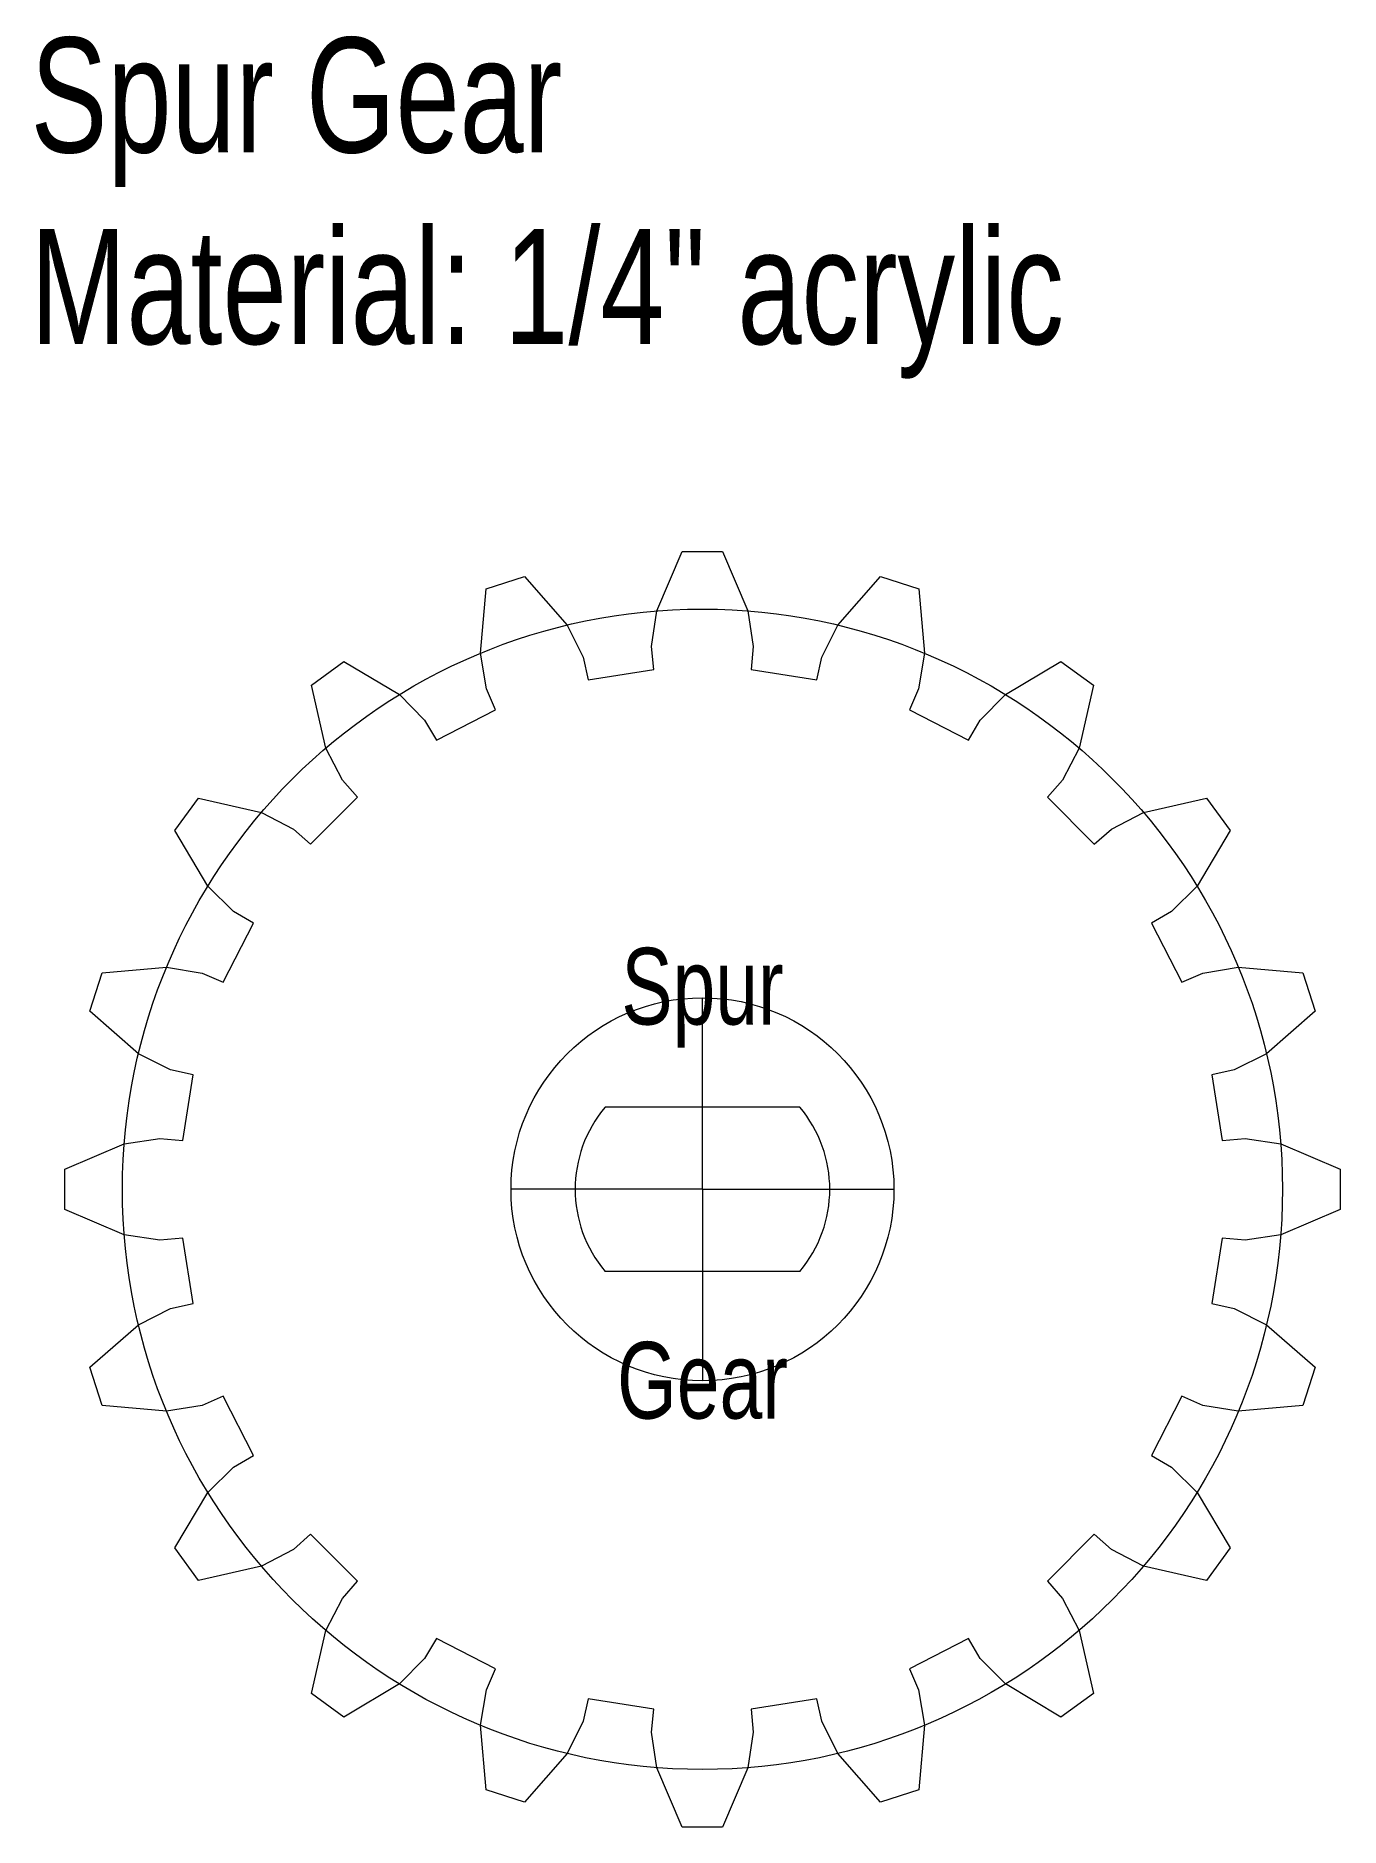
# Model space of a CAD drawing. Header units: millimetres. Extents: x 40.1 to 74.2, y 23.3 to 70.
import ezdxf

# ---------------------------------------------------------------- set-up
doc = ezdxf.new("R2010")
doc.units = ezdxf.units.MM
doc.layers.get('0').update_dxf_attribs({"linetype": 'CONTINUOUS', "lineweight": 0, "true_color": 0xffffff})
for name, color, linetype, lineweight, true_color in [('drawings', 7, 'CONTINUOUS', 0, 0x000000), ('Notes', 7, 'CONTINUOUS', 0, 0xffffff), ('Text', 4, 'CONTINUOUS', 0, 0x00ffff)]:
    doc.layers.add(name, color=color, linetype=linetype, lineweight=lineweight, true_color=true_color)
doc.styles.get("Standard").update_dxf_attribs({"font": 'txt', "width": 0.75})

msp = doc.modelspace()

# ---------------------------------------------------------------- linework, layer by layer
at = {"color": 7, "lineweight": 0, "true_color": 0x000000}
for p, q in [((56.358, 55.032), (57.02, 56.585)), ((57.02, 56.585), (58.072, 56.585)), ((58.072, 56.585), (58.735, 55.032)), ((51.899, 55.607), (52.9, 55.932)), ((52.9, 55.932), (54.01, 54.66)), ((61.082, 54.66), (62.192, 55.932)), ((62.192, 55.932), (63.193, 55.607)), ((51.75, 53.925), (51.899, 55.607)), ((63.193, 55.607), (63.343, 53.925)), ((56.218, 54.103), (56.358, 55.032)), ((58.735, 55.032), (58.874, 54.103)), ((54.01, 54.66), (54.43, 53.819)), ((60.662, 53.819), (61.082, 54.66)), ((51.904, 52.999), (51.75, 53.925)), ((54.43, 53.819), (54.561, 53.233)), ((56.274, 53.504), (56.218, 54.103)), ((58.874, 54.103), (58.818, 53.504)), ((60.531, 53.233), (60.662, 53.819)), ((63.343, 53.925), (63.188, 52.999)), ((47.332, 53.095), (48.183, 53.713)), ((48.183, 53.713), (49.632, 52.846)), ((54.561, 53.233), (56.274, 53.504)), ((58.818, 53.504), (60.531, 53.233)), ((65.461, 52.846), (66.909, 53.713)), ((66.909, 53.713), (67.761, 53.095)), ((47.709, 51.449), (47.332, 53.095)), ((52.142, 52.447), (51.904, 52.999)), ((63.188, 52.999), (62.95, 52.447)), ((67.761, 53.095), (67.383, 51.449)), ((49.632, 52.846), (50.291, 52.177)), ((50.597, 51.659), (52.142, 52.447)), ((62.95, 52.447), (64.495, 51.659)), ((64.802, 52.177), (65.461, 52.846)), ((50.291, 52.177), (50.597, 51.659)), ((64.495, 51.659), (64.802, 52.177)), ((48.142, 50.615), (47.709, 51.449)), ((67.383, 51.449), (66.95, 50.615)), ((48.539, 50.164), (48.142, 50.615)), ((66.95, 50.615), (66.553, 50.164)), ((43.764, 49.294), (44.382, 50.145)), ((44.382, 50.145), (46.028, 49.768)), ((47.313, 48.938), (48.539, 50.164)), ((66.553, 50.164), (67.779, 48.938)), ((69.064, 49.768), (70.71, 50.145)), ((70.71, 50.145), (71.329, 49.294)), ((46.028, 49.768), (46.862, 49.335)), ((68.231, 49.335), (69.064, 49.768)), ((44.631, 47.845), (43.764, 49.294)), ((46.862, 49.335), (47.313, 48.938)), ((67.779, 48.938), (68.231, 49.335)), ((71.329, 49.294), (70.461, 47.845)), ((45.3, 47.186), (44.631, 47.845)), ((70.461, 47.845), (69.792, 47.186)), ((45.03, 45.335), (45.818, 46.88)), ((45.818, 46.88), (45.3, 47.186)), ((69.792, 47.186), (69.275, 46.88)), ((69.275, 46.88), (70.062, 45.335)), ((41.545, 44.577), (41.87, 45.578)), ((41.87, 45.578), (43.552, 45.727)), ((43.552, 45.727), (44.478, 45.573)), ((44.478, 45.573), (45.03, 45.335)), ((70.062, 45.335), (70.614, 45.573)), ((70.614, 45.573), (71.54, 45.727)), ((71.54, 45.727), (73.222, 45.578)), ((73.222, 45.578), (73.547, 44.577)), ((42.817, 43.467), (41.545, 44.577)), ((73.547, 44.577), (72.275, 43.467)), ((43.658, 43.047), (42.817, 43.467)), ((44.244, 42.916), (43.658, 43.047)), ((71.435, 43.047), (70.848, 42.916)), ((72.275, 43.467), (71.435, 43.047)), ((43.973, 41.203), (44.244, 42.916)), ((70.848, 42.916), (71.119, 41.203)), ((42.445, 41.119), (43.374, 41.259)), ((43.374, 41.259), (43.973, 41.203)), ((71.119, 41.203), (71.718, 41.259)), ((71.718, 41.259), (72.647, 41.119)), ((40.892, 40.457), (42.445, 41.119)), ((72.647, 41.119), (74.2, 40.457)), ((40.892, 39.405), (40.892, 40.457)), ((74.2, 40.457), (74.2, 39.405)), ((42.445, 38.742), (40.892, 39.405)), ((74.2, 39.405), (72.647, 38.742)), ((43.374, 38.603), (42.445, 38.742)), ((43.973, 38.659), (43.374, 38.603)), ((44.244, 36.946), (43.973, 38.659)), ((71.119, 38.659), (70.848, 36.946)), ((71.718, 38.603), (71.119, 38.659)), ((72.647, 38.742), (71.718, 38.603)), ((42.817, 36.395), (43.658, 36.815)), ((43.658, 36.815), (44.244, 36.946)), ((70.848, 36.946), (71.435, 36.815)), ((71.435, 36.815), (72.275, 36.395)), ((41.545, 35.285), (42.817, 36.395)), ((72.275, 36.395), (73.547, 35.285)), ((41.87, 34.284), (41.545, 35.285)), ((73.547, 35.285), (73.222, 34.284)), ((43.552, 34.134), (41.87, 34.284)), ((44.478, 34.289), (43.552, 34.134)), ((45.03, 34.527), (44.478, 34.289)), ((45.818, 32.982), (45.03, 34.527)), ((70.062, 34.527), (69.275, 32.982)), ((70.614, 34.289), (70.062, 34.527)), ((71.54, 34.134), (70.614, 34.289)), ((73.222, 34.284), (71.54, 34.134)), ((45.3, 32.675), (45.818, 32.982)), ((69.275, 32.982), (69.792, 32.675)), ((44.631, 32.017), (45.3, 32.675)), ((69.792, 32.675), (70.461, 32.017)), ((43.764, 30.568), (44.631, 32.017)), ((70.461, 32.017), (71.329, 30.568)), ((47.313, 30.924), (46.862, 30.527)), ((48.539, 29.698), (47.313, 30.924)), ((67.779, 30.924), (66.553, 29.698)), ((68.231, 30.527), (67.779, 30.924)), ((44.382, 29.716), (43.764, 30.568)), ((46.862, 30.527), (46.028, 30.094)), ((69.064, 30.094), (68.231, 30.527)), ((71.329, 30.568), (70.71, 29.716)), ((46.028, 30.094), (44.382, 29.716)), ((70.71, 29.716), (69.064, 30.094)), ((48.142, 29.246), (48.539, 29.698)), ((66.553, 29.698), (66.95, 29.246)), ((47.709, 28.413), (48.142, 29.246)), ((66.95, 29.246), (67.383, 28.413)), ((47.332, 26.767), (47.709, 28.413)), ((50.597, 28.202), (50.291, 27.685)), ((52.142, 27.415), (50.597, 28.202)), ((64.495, 28.202), (62.95, 27.415)), ((64.802, 27.685), (64.495, 28.202)), ((67.383, 28.413), (67.761, 26.767)), ((50.291, 27.685), (49.632, 27.016)), ((65.461, 27.016), (64.802, 27.685)), ((51.904, 26.863), (52.142, 27.415)), ((62.95, 27.415), (63.188, 26.863)), ((48.183, 26.148), (47.332, 26.767)), ((49.632, 27.016), (48.183, 26.148)), ((51.75, 25.937), (51.904, 26.863)), ((63.188, 26.863), (63.343, 25.937)), ((66.909, 26.148), (65.461, 27.016)), ((67.761, 26.767), (66.909, 26.148)), ((54.561, 26.629), (54.43, 26.042)), ((56.274, 26.358), (54.561, 26.629)), ((56.218, 25.759), (56.274, 26.358)), ((60.531, 26.629), (58.818, 26.358)), ((58.818, 26.358), (58.874, 25.759)), ((60.662, 26.042), (60.531, 26.629)), ((51.899, 24.255), (51.75, 25.937)), ((54.43, 26.042), (54.01, 25.202)), ((56.358, 24.83), (56.218, 25.759)), ((58.874, 25.759), (58.735, 24.83)), ((61.082, 25.202), (60.662, 26.042)), ((63.343, 25.937), (63.193, 24.255)), ((54.01, 25.202), (52.9, 23.93)), ((57.02, 23.277), (56.358, 24.83)), ((58.735, 24.83), (58.072, 23.277)), ((62.192, 23.93), (61.082, 25.202)), ((52.9, 23.93), (51.899, 24.255)), ((63.193, 24.255), (62.192, 23.93)), ((58.072, 23.277), (57.02, 23.277))]:
    msp.add_line(p, q, dxfattribs=at)
at = {"lineweight": 0}
for p, q in [((60.087, 42.076), (55.006, 42.076)), ((60.087, 37.786), (55.006, 37.786))]:
    msp.add_line(p, q, dxfattribs=at)
for start, end in [(139.8259, 220.1741), (319.8259, 40.1741)]:
    msp.add_arc((57.546, 39.931), 3.325, start, end, dxfattribs=at)
at = {"layer": 'Drawings', "lineweight": 0}
for q in [(57.546, 44.931), (52.546, 39.931), (62.546, 39.931), (57.546, 34.931)]:
    msp.add_line((57.546, 39.931), q, dxfattribs=at)
at = {"layer": 'drawings', "color": 7, "lineweight": 0, "true_color": 0x000000}
msp.add_circle((57.546, 39.931), 15.147, dxfattribs=at)
at = {"layer": 'Drawings', "lineweight": 0}
msp.add_circle((57.546, 39.931), 5, dxfattribs=at)

# ---------------------------------------------------------------- texts
at = {"layer": 'Notes', "insert": (40, 70), "char_height": 3, "width": 100, "attachment_point": 1}
msp.add_mtext('Spur\\~Gear\\PMaterial:\\~1/4"\\~acrylic', dxfattribs=at)
at = {"layer": 'Text', "lineweight": 0, "char_height": 2, "width": 100, "attachment_point": 5}
for s, insert in [('Spur', (57.546, 44.931)), ('Gear', (57.546, 34.931))]:
    msp.add_mtext(s, dxfattribs=dict(at, insert=insert))

doc.saveas('drawing.dxf')
